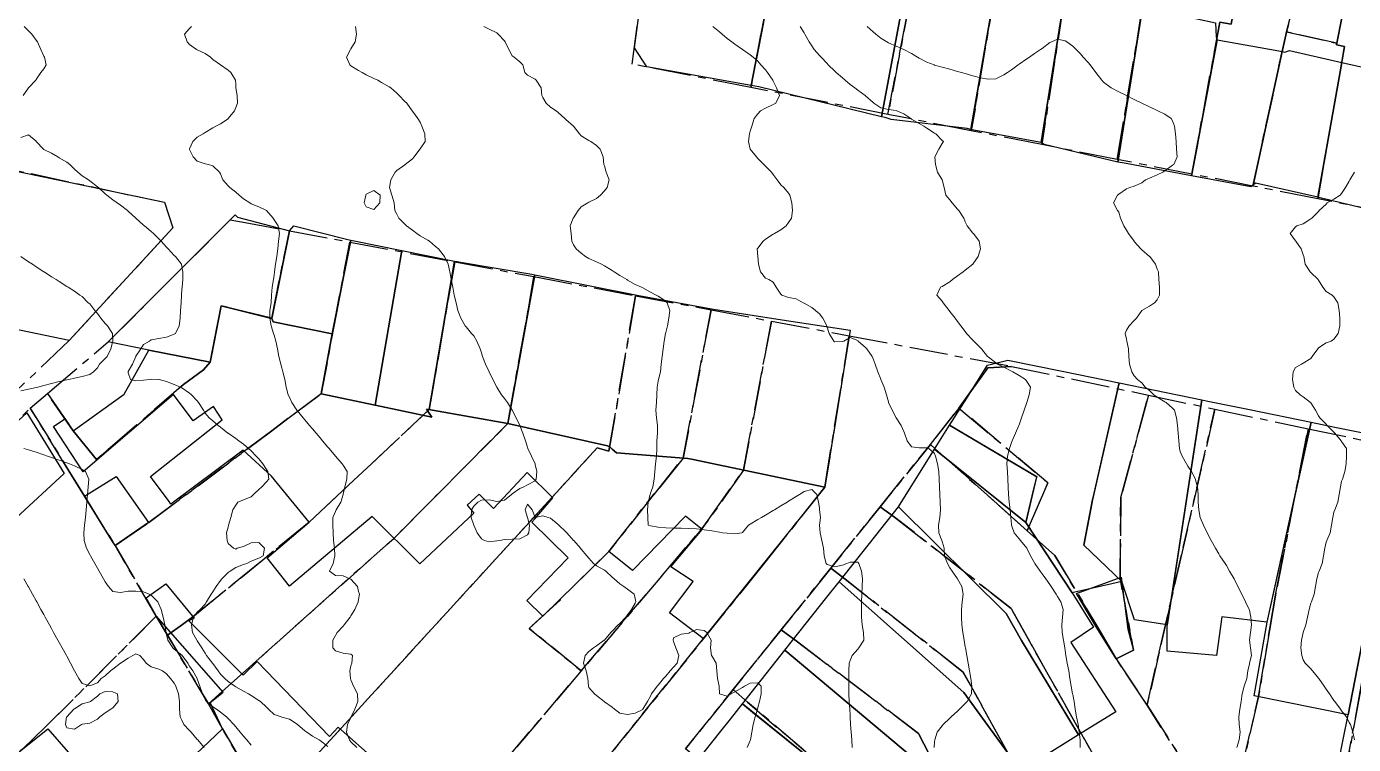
# Model space of a CAD drawing. Header units: centimetres. Extents: x 0 to 642158, y -847 to 649707.
# Drawn here: x 616467.1 to 616553.5, y 621713.5 to 621760.2 of the extents above; entities that cross this region are included whole.
import ezdxf

# ---------------------------------------------------------------- set-up
doc = ezdxf.new("R2010")
doc.units = ezdxf.units.CM
doc.header["$MEASUREMENT"] = 0
doc.linetypes.add('CENTERX2', pattern=[4, 2.5, -0.5, 0.5, -0.5])
doc.layers.add('SPW_batiments', color=7, linetype='Continuous')
doc.layers.add('SPW_parcellaire cadastral', color=7, linetype='CENTERX2', lineweight=25, true_color=0xff0542)
doc.layers.add('WAL_topographie 0.5', color=253, linetype='Continuous', lineweight=20)

msp = doc.modelspace()

# ---------------------------------------------------------------- linework, layer by layer
at = {"layer": 'SPW_batiments'}
for points in [[(616516.013, 621764.345), (616515.822, 621764.257), (616514.311, 621756.402), (616507.516, 621757.626), (616506.706, 621758.864), (616507.247, 621762.915), (616511.196, 621765.461), (616516.013, 621764.345)], [(616524.097, 621762.527), (616524.317, 621762.477), (616522.801, 621754.367), (616514.807, 621756.312), (616514.311, 621756.402), (616515.822, 621764.257), (616516.36, 621764.288), (616524.097, 621762.527)], [(616529.497, 621761.484), (616530.201, 621762.684), (616528.607, 621753.536), (616528.37, 621753.596), (616523.425, 621754.179), (616523.032, 621754.311), (616522.801, 621754.367), (616524.317, 621762.477), (616524.499, 621762.435), (616524.719, 621762.386), (616525.047, 621762.312), (616525.285, 621763.562), (616526.996, 621763.351), (616529.429, 621764.031), (616529.497, 621761.484)], [(616534.655, 621761.78), (616533.184, 621752.693), (616528.803, 621753.501), (616528.607, 621753.536), (616530.201, 621762.684), (616534.655, 621761.78)], [(616539.717, 621761.064), (616539.709, 621760.913), (616538.188, 621751.412), (616533.376, 621752.569), (616533.184, 621752.693), (616534.655, 621761.78), (616534.873, 621762.024), (616539.717, 621761.064)], [(616544.538, 621760.491), (616544.591, 621759.566), (616544.641, 621759.376), (616542.986, 621750.517), (616538.481, 621751.353), (616538.188, 621751.412), (616539.709, 621760.913), (616539.717, 621761.064), (616539.741, 621761.288), (616539.767, 621761.531), (616544.538, 621760.491)], [(616548.658, 621758.659), (616548.879, 621758.618), (616546.989, 621749.919), (616546.847, 621749.799), (616542.986, 621750.517), (616544.641, 621759.376), (616548.658, 621758.659)], [(616552.768, 621757.908), (616551.212, 621749.122), (616547.142, 621750.048), (616546.989, 621749.919), (616548.879, 621758.618), (616549.05, 621758.584), (616549.353, 621758.68), (616552.768, 621757.908)], [(616557.805, 621756.772), (616556.024, 621747.964), (616555.847, 621748.006), (616551.447, 621749.058), (616551.212, 621749.122), (616552.768, 621757.908), (616557.805, 621756.772)], [(616476.102, 621748.791), (616476.661, 621747.122), (616469.896, 621739.777), (616459.774, 621741.892), (616460.126, 621742.679), (616459.959, 621742.724), (616463.544, 621751.43), (616476.102, 621748.791)], [(616480.869, 621747.828), (616484.241, 621746.938), (616483.099, 621741.229), (616479.809, 621742.046), (616479.091, 621738.372), (616475.102, 621739.164), (616472.45, 621739.692), (616480.706, 621747.973), (616480.869, 621747.828)], [(616488.055, 621746.376), (616488.247, 621746.33), (616487.019, 621740.217), (616483.189, 621741.003), (616483.099, 621741.229), (616484.241, 621746.938), (616484.531, 621747.264), (616488.055, 621746.376)], [(616488.468, 621746.284), (616491.572, 621745.66), (616489.826, 621735.569), (616486.316, 621736.311), (616487.019, 621740.217), (616488.247, 621746.33), (616488.468, 621746.284)], [(616494.783, 621745.009), (616495.004, 621744.964), (616493.346, 621735.281), (616493.17, 621735.312), (616493.508, 621734.79), (616489.826, 621735.569), (616491.572, 621745.66), (616494.783, 621745.009)], [(616495.169, 621744.936), (616495.391, 621744.898), (616500.039, 621744.102), (616500.214, 621744.072), (616498.475, 621734.38), (616493.568, 621735.242), (616493.346, 621735.281), (616495.004, 621744.964), (616495.169, 621744.936)], [(616500.435, 621744.029), (616506.998, 621742.715), (616511.479, 621741.889), (616511.627, 621741.863), (616511.85, 621741.828), (616516.319, 621741.123), (616520.76, 621740.449), (616519.104, 621730.227), (616510.426, 621732.049), (616510.181, 621732.101), (616505.536, 621732.465), (616505.269, 621732.704), (616505.102, 621732.853), (616504.948, 621732.923), (616498.475, 621734.38), (616500.214, 621744.072), (616500.435, 621744.029)], [(616483.099, 621741.229), (616483.189, 621741.003), (616487.019, 621740.217), (616486.316, 621736.311), (616489.826, 621735.569), (616493.508, 621734.79), (616493.17, 621735.312), (616493.346, 621735.281), (616493.568, 621735.242), (616498.475, 621734.38), (616504.948, 621732.923), (616505.102, 621732.853), (616505.269, 621732.704), (616505.536, 621732.465), (616510.181, 621732.101), (616510.426, 621732.049), (616519.104, 621730.227), (616511.184, 621720.359), (616508.994, 621722.027), (616510.527, 621724.077), (616509.077, 621725.044), (616511.126, 621727.477), (616510.043, 621728.344), (616506.594, 621724.794), (616505.044, 621726.027), (616500.756, 621721.814), (616499.694, 621722.843), (616502.394, 621725.626), (616500.026, 621727.935), (616500.223, 621728.164), (616501.393, 621729.526), (616499.726, 621731.176), (616497.543, 621728.843), (616496.593, 621729.776), (616495.826, 621729.043), (616496.243, 621728.526), (616492.744, 621725.225), (616489.627, 621728.325), (616484.244, 621723.774), (616482.794, 621725.624), (616485.527, 621727.941), (616483.076, 621730.941), (616481.243, 621732.641), (616476.527, 621729.123), (616476.406, 621729.286), (616475.193, 621730.923), (616479.876, 621734.624), (616479.293, 621735.474), (616477.976, 621734.54), (616476.693, 621736.273), (616470.81, 621731.232), (616468.893, 621734.189), (616469.626, 621734.689), (616470.176, 621733.89), (616473.476, 621736.29), (616475.102, 621739.164), (616479.091, 621738.372), (616479.809, 621742.046), (616483.099, 621741.229)], [(616534.548, 621737.78), (616538.28, 621737.017), (616536.53, 621729.393), (616536.418, 621728.805), (616535.966, 621726.436), (616538.435, 621724.074), (616537.79, 621723.928), (616535.295, 621723.363), (616535.207, 621723.343), (616532.189, 621727.918), (616532.604, 621729.654), (616532.9, 621730.892), (616528.714, 621733.378), (616528.505, 621733.502), (616527.543, 621734.073), (616527.228, 621734.26), (616527.439, 621734.598), (616527.607, 621734.865), (616528.342, 621736.037), (616529.688, 621738.183), (616531.023, 621738.5), (616534.548, 621737.78)], [(616538.28, 621737.017), (616543.662, 621735.917), (616541.404, 621721.243), (616541.391, 621721.245), (616539.263, 621721.571), (616538.435, 621724.074), (616535.966, 621726.436), (616536.53, 621729.393), (616536.589, 621729.648), (616538.28, 621737.017)], [(616546.752, 621735.285), (616550.773, 621734.463), (616547.894, 621721.438), (616544.946, 621721.781), (616544.607, 621719.251), (616541.399, 621719.534), (616541.404, 621721.243), (616541.548, 621722.176), (616543.662, 621735.917), (616544.042, 621735.839), (616546.752, 621735.285)], [(616469.576, 621731.122), (616460.127, 621722.389), (616457.186, 621725.663), (616457.044, 621725.821), (616467.143, 621735.072), (616469.576, 621731.122)], [(616527.231, 621734.258), (616532.901, 621730.893), (616532.876, 621730.792), (616532.189, 621727.919), (616526.256, 621732.71), (616527.228, 621734.26), (616527.231, 621734.258)], [(616547.052, 621716.624), (616547.895, 621721.438), (616550.773, 621734.463), (616552.321, 621734.147), (616554.049, 621733.794), (616556.649, 621733.262), (616553.17, 621715.391), (616547.052, 621716.624)], [(616527.735, 621731.515), (616532.189, 621727.918), (616535.207, 621723.343), (616536.606, 621721.096), (616535.13, 621720.094), (616538.047, 621715.589), (616535.625, 621714.082), (616532.906, 621718.585), (616531.907, 621720.24), (616530.909, 621722.001), (616523.893, 621728.942), (616526.256, 621732.71), (616527.735, 621731.515)], [(616552.853, 621713.779), (616553.17, 621715.391), (616556.649, 621733.262), (616560.103, 621732.556), (616561.761, 621732.217), (616558.727, 621712.8), (616555.925, 621713.267), (616554.528, 621706.818), (616551.619, 621707.497), (616552.853, 621713.779)], [(616475.069, 621727.932), (616472.894, 621726.423), (616472.689, 621726.753), (616470.894, 621729.64), (616472.976, 621730.923), (616475.069, 621727.932)], [(616535.625, 621714.082), (616531.872, 621711.747), (616528.166, 621716.844), (616520.03, 621724.053), (616523.893, 621728.942), (616530.909, 621722.001), (616531.907, 621720.24), (616535.625, 621714.082)], [(616478.044, 621721.691), (616477.694, 621721.523), (616481.228, 621717.974), (616482.145, 621718.874), (616486.845, 621713.975), (616487.428, 621714.592), (616491.028, 621711.392), (616488.996, 621709.142), (616485.196, 621711.874), (616482.646, 621709.141), (616481.762, 621711.307), (616481.645, 621711.591), (616477.596, 621707.874), (616475.546, 621710.34), (616479.878, 621714.474), (616479.078, 621716.191), (616479.928, 621716.874), (616475.577, 621721.84), (616474.922, 621723.022), (616476.194, 621723.923), (616478.044, 621721.691)], [(616534.294, 621707.192), (616532.401, 621706.236), (616529.815, 621704.93), (616526.727, 621709.688), (616525.828, 621711.764), (616516.512, 621719.601), (616519.241, 621723.055), (616520.03, 621724.053), (616528.166, 621716.844), (616531.872, 621711.747), (616534.294, 621707.192)], [(616538.827, 621720.981), (616539.194, 621719.598), (616538.077, 621719.048), (616536.826, 621721.049), (616535.494, 621723.297), (616538.41, 621724.367), (616538.827, 621720.981)], [(616526.727, 621709.688), (616523.494, 621707.282), (616521.698, 621709.672), (616513.742, 621716.095), (616516.512, 621719.601), (616525.828, 621711.764), (616526.727, 621709.688)], [(616510.757, 621712.318), (616512.34, 621714.321), (616512.963, 621715.11), (616513.742, 621716.095), (616514.392, 621715.57), (616519.814, 621711.193), (616521.698, 621709.672), (616523.494, 621707.282), (616522.182, 621706.305), (616522.253, 621706.159), (616524.159, 621702.224), (616526.138, 621698.137), (616523.497, 621696.6), (616522.519, 621698.029), (616519.673, 621704.437), (616518.895, 621706.189), (616510.757, 621712.318)], [(616472.046, 621710.423), (616467.579, 621706.122), (616471.322, 621702.249), (616470.147, 621700.99), (616461.924, 621693.782), (616455.213, 621703.621), (616458.079, 621705.671), (616459.579, 621706.722), (616465.379, 621711.972), (616466.862, 621713.155), (616468.511, 621714.473), (616472.046, 621710.423)]]:
    msp.add_lwpolyline(points, dxfattribs=at)
at = {"layer": 'SPW_parcellaire cadastral'}
for points in [[(616532.788, 621779.429), (616536.548, 621781.744), (616542.608, 621767.867), (616542.852, 621767.308), (616544.319, 621763.946), (616545.657, 621760.881), (616545.561, 621760.391), (616544.825, 621760.536), (616543.008, 621750.63), (616538.143, 621751.586), (616539.688, 621760.892), (616538.806, 621764.162), (616538.132, 621766.63), (616536.697, 621771.261), (616532.788, 621779.429)], [(616521.121, 621772.144), (616524.686, 621774.448), (616528.398, 621766.587), (616529.6, 621764.078), (616530.217, 621762.776), (616528.643, 621753.455), (616523.217, 621754.522), (616524.729, 621762.383), (616525.002, 621763.802), (616521.121, 621772.144)], [(616521.121, 621772.144), (616525.002, 621763.802), (616524.729, 621762.383), (616523.217, 621754.522), (616514.288, 621756.278), (616515.858, 621764.439), (616516.38, 621767.153), (616516.804, 621769.359), (616521.121, 621772.144)], [(616549.98, 621765.986), (616549.835, 621765.919), (616549.209, 621765.632), (616549.254, 621765.53), (616549.18, 621764.969), (616549.094, 621764.975), (616548.88, 621763.505), (616550.037, 621763.289), (616549.166, 621759.895), (616549.114, 621759.692), (616546.975, 621749.85), (616543.008, 621750.63), (616544.825, 621760.536), (616545.561, 621760.391), (616545.657, 621760.881), (616544.319, 621763.946), (616542.852, 621767.308), (616542.608, 621767.867), (616547.738, 621770.227), (616548.936, 621767.961), (616549.98, 621765.986)], [(616516.804, 621769.359), (616516.38, 621767.153), (616515.858, 621764.439), (616514.288, 621756.278), (616506.564, 621757.797), (616507.289, 621763.223), (616510.873, 621765.535), (616516.804, 621769.359)], [(616551.195, 621749.02), (616552.951, 621758.938), (616552.411, 621759.044), (616552.435, 621759.162), (616552.759, 621760.81), (616551.767, 621762.604), (616549.98, 621765.986), (616548.936, 621767.961), (616552.488, 621769.048), (616553.082, 621767.652), (616553.839, 621765.872), (616557.805, 621756.771), (616556.045, 621748.066), (616551.195, 621749.02)], [(616533.229, 621752.553), (616534.674, 621761.9), (616533.42, 621765.221), (616538.132, 621766.63), (616538.806, 621764.162), (616539.688, 621760.892), (616538.143, 621751.586), (616533.229, 621752.553)], [(616552.435, 621759.162), (616549.166, 621759.895), (616550.037, 621763.289), (616548.88, 621763.505), (616549.094, 621764.975), (616549.18, 621764.969), (616549.254, 621765.53), (616549.209, 621765.632), (616549.835, 621765.919), (616549.98, 621765.986), (616551.767, 621762.604), (616552.759, 621760.81), (616552.435, 621759.162)], [(616533.229, 621752.553), (616528.643, 621753.455), (616530.217, 621762.776), (616529.6, 621764.078), (616533.42, 621765.221), (616534.674, 621761.9), (616533.229, 621752.553)], [(616552.435, 621759.162), (616552.411, 621759.044), (616552.951, 621758.938), (616551.195, 621749.02), (616546.975, 621749.85), (616549.114, 621759.692), (616549.166, 621759.895), (616552.435, 621759.162)], [(616448.852, 621734.967), (616451.527, 621733.265), (616457.343, 621739.57), (616459.795, 621741.887), (616460.103, 621742.682), (616463.528, 621751.501), (616476.103, 621748.79), (616476.662, 621747.122), (616469.897, 621739.777), (616462.36, 621732.588), (616455.019, 621725.582), (616447.207, 621732.744), (616447.727, 621733.436), (616448.852, 621734.967)], [(616468.489, 621736.34), (616472.451, 621739.691), (616480.395, 621747.659), (616481.122, 621747.524), (616484.242, 621746.937), (616483.094, 621741.23), (616479.809, 621742.045), (616479.092, 621738.371), (616478.642, 621737.868), (616477.343, 621736.912), (616471.687, 621732.029), (616470.176, 621733.889), (616468.489, 621736.34)], [(616468.489, 621736.34), (616470.176, 621733.889), (616471.687, 621732.029), (616477.343, 621736.912), (616478.642, 621737.868), (616479.092, 621738.371), (616479.809, 621742.045), (616483.094, 621741.23), (616484.242, 621746.937), (616488.175, 621746.199), (616486.316, 621736.311), (616484.153, 621734.694), (616483.102, 621733.908), (616475.094, 621727.922), (616472.894, 621726.422), (616470.894, 621729.639), (616470.062, 621731.006), (616469.843, 621731.358), (616467.376, 621735.372), (616468.489, 621736.34)], [(616476.315, 621720.579), (616475.578, 621721.823), (616472.894, 621726.422), (616475.094, 621727.922), (616483.102, 621733.908), (616484.153, 621734.694), (616486.316, 621736.311), (616488.175, 621746.199), (616495.014, 621744.916), (616493.346, 621735.281), (616489.586, 621731.751), (616488.417, 621730.654), (616485.527, 621727.941), (616477.956, 621721.772), (616477.286, 621721.284), (616476.315, 621720.579)], [(616500.166, 621743.949), (616498.475, 621734.379), (616495.605, 621731.487), (616493.931, 621729.8), (616491.431, 621727.281), (616491.06, 621726.907), (616481.648, 621718.496), (616479.865, 621716.902), (616478.97, 621716.103), (616476.315, 621720.579), (616477.286, 621721.284), (616477.956, 621721.772), (616485.527, 621727.941), (616488.417, 621730.654), (616489.586, 621731.751), (616493.346, 621735.281), (616495.014, 621744.916), (616500.166, 621743.949)], [(616500.166, 621743.949), (616506.782, 621742.705), (616505.051, 621732.574), (616504.286, 621732.783), (616485.196, 621711.874), (616482.904, 621709.416), (616481.762, 621711.306), (616479.879, 621714.473), (616478.97, 621716.103), (616479.865, 621716.902), (616481.648, 621718.496), (616491.06, 621726.907), (616491.431, 621727.281), (616493.931, 621729.8), (616495.605, 621731.487), (616498.475, 621734.379), (616500.166, 621743.949)], [(616511.696, 621741.784), (616509.883, 621732.124), (616507.99, 621729.738), (616507.99, 621729.791), (616505.044, 621726.026), (616501.864, 621722.923), (616501.864, 621722.87), (616499.845, 621721.025), (616503.245, 621718.259), (616498.246, 621712.342), (616495.319, 621708.767), (616492.747, 621705.525), (616491.029, 621706.975), (616485.196, 621711.874), (616504.286, 621732.783), (616505.051, 621732.574), (616506.782, 621742.705), (616511.696, 621741.784)], [(616511.696, 621741.784), (616515.628, 621741.047), (616513.806, 621731.339), (616511.519, 621728.073), (616511.09, 621727.505), (616503.245, 621718.259), (616499.845, 621721.025), (616501.864, 621722.87), (616501.864, 621722.923), (616505.044, 621726.026), (616507.99, 621729.791), (616507.99, 621729.738), (616509.883, 621732.124), (616511.696, 621741.784)], [(616503.245, 621718.259), (616511.09, 621727.505), (616511.519, 621728.073), (616513.806, 621731.339), (616515.628, 621741.047), (616520.701, 621740.095), (616519.104, 621730.227), (616515.111, 621725.2), (616502.196, 621709.176), (616498.246, 621712.342), (616503.245, 621718.259)], [(616502.196, 621709.176), (616515.111, 621725.2), (616519.104, 621730.227), (616520.701, 621740.095), (616531.258, 621738.101), (616529.718, 621738.013), (616527.827, 621735.384), (616525.979, 621733.014), (616522.713, 621728.95)], [(616538.078, 621719.047), (616536.877, 621721.08), (616534.084, 621725.778), (616532.281, 621727.388), (616533.623, 621730.505), (616527.827, 621735.384), (616529.718, 621738.013), (616531.258, 621738.101), (616540.174, 621736.223), (616538.375, 621729.545), (616538.327, 621724.33), (616539.194, 621719.597), (616538.078, 621719.047)], [(616538.078, 621719.047), (616539.194, 621719.597), (616538.327, 621724.33), (616538.375, 621729.545), (616540.174, 621736.223), (616544.507, 621735.311), (616542.437, 621726.294), (616540.877, 621719.476), (616540.087, 621716.01), (616538.078, 621719.047)], [(616475.578, 621721.823), (616468.396, 621714.622), (616466.862, 621713.155), (616458.078, 621705.669), (616455.251, 621703.647), (616446.331, 621716.307), (616447.374, 621717.365), (616454.645, 621723.937), (616457.019, 621725.797), (616464.707, 621732.832), (616467.376, 621735.372), (616469.843, 621731.358), (616470.062, 621731.006), (616470.894, 621729.639), (616472.894, 621726.422), (616475.578, 621721.823)], [(616525.979, 621733.014), (616527.827, 621735.384), (616533.623, 621730.505), (616532.281, 621727.388), (616526.297, 621732.73), (616525.979, 621733.014)], [(616545.322, 621707.828), (616540.087, 621716.01), (616540.877, 621719.476), (616542.437, 621726.294), (616544.507, 621735.311), (616550.571, 621734.033), (616548.477, 621723.316), (616548.062, 621720.886), (616547.344, 621716.578), (616545.322, 621707.828)], [(616556.836, 621732.714), (616552.221, 621707.297), (616550.558, 621699.61), (616550.247, 621700.099), (616548.846, 621702.331), (616545.322, 621707.828), (616547.344, 621716.578), (616548.062, 621720.886), (616548.477, 621723.316), (616550.571, 621734.033), (616556.836, 621732.714)], [(616522.713, 621728.95), (616525.979, 621733.014), (616526.297, 621732.73), (616532.281, 621727.388), (616534.084, 621725.778), (616536.877, 621721.08), (616538.078, 621719.047), (616540.087, 621716.01), (616545.322, 621707.828), (616548.846, 621702.331), (616550.247, 621700.099), (616550.558, 621699.61), (616545.71, 621696.678), (616536.025, 621713.768), (616532.539, 621719.992), (616531.231, 621722.327), (616523.643, 621728.279), (616522.713, 621728.95)], [(616556.836, 621732.714), (616563, 621731.416), (616558.728, 621712.499), (616554.03, 621693.449), (616556.348, 621689.849), (616555.225, 621689.011), (616551.607, 621686.309), (616545.71, 621696.678), (616550.558, 621699.61), (616552.221, 621707.297), (616556.836, 621732.714)], [(616522.713, 621728.95), (616519.496, 621724.946), (616516.271, 621720.935), (616513.135, 621717.032), (616510.024, 621713.162)], [(616522.713, 621728.95), (616523.643, 621728.279), (616531.231, 621722.327), (616532.539, 621719.992), (616536.025, 621713.768), (616545.71, 621696.678), (616551.607, 621686.309), (616548.694, 621684.158), (616547.797, 621683.459), (616532.446, 621710.329), (616528.122, 621718.178), (616520.421, 621724.221), (616519.496, 621724.946), (616522.713, 621728.95)], [(616543.82, 621680.494), (616531.43, 621701.946), (616528.344, 621708.011), (616526.24, 621712.142), (616525.208, 621714.174), (616517.234, 621720.206), (616516.271, 621720.935), (616519.496, 621724.946), (616520.421, 621724.221), (616528.122, 621718.178), (616532.446, 621710.329), (616547.797, 621683.459), (616547.268, 621683.063), (616543.82, 621680.494)], [(616475.578, 621721.823), (616476.315, 621720.579), (616478.97, 621716.103), (616479.879, 621714.473), (616481.762, 621711.306), (616477.713, 621707.707), (616475.147, 621705.49), (616471.347, 621702.222), (616466.619, 621697.91), (616462.104, 621693.969), (616455.251, 621703.647), (616458.078, 621705.669), (616466.862, 621713.155), (616468.396, 621714.622), (616475.578, 621721.823)], [(616543.82, 621680.494), (616542.259, 621679.328), (616539.713, 621677.426), (616522.929, 621707.178), (616520.774, 621710.489), (616514.069, 621716.22), (616513.135, 621717.032), (616516.271, 621720.935), (616517.234, 621720.206), (616525.208, 621714.174), (616526.24, 621712.142), (616528.344, 621708.011), (616531.43, 621701.946), (616543.82, 621680.494)], [(616513.135, 621717.032), (616514.069, 621716.22), (616520.774, 621710.489), (616522.929, 621707.178), (616539.713, 621677.426), (616535.639, 621674.385), (616523.071, 621697.142), (616521.587, 621699.797), (616517.947, 621706.761), (616511.013, 621712.371), (616510.024, 621713.162), (616513.135, 621717.032)]]:
    msp.add_lwpolyline(points, dxfattribs=at)
at = {"layer": 'WAL_topographie 0.5'}
for points in [[(616466.983, 621760.25), (616467.25, 621759.958), (616467.466, 621759.75), (616467.75, 621759.358), (616467.837, 621759.25), (616468.058, 621758.75), (616468.25, 621758.309), (616468.29, 621758.25), (616468.417, 621757.75), (616468.25, 621757.5), (616468.059, 621757.25), (616467.75, 621756.786), (616467.728, 621756.75), (616467.25, 621756.25), (616467.25, 621756.25), (616466.904, 621755.75)], [(616477.875, 621760.25), (616477.75, 621760.115), (616477.411, 621759.75), (616477.579, 621759.25), (616477.75, 621759.083), (616478.187, 621758.75), (616478.25, 621758.719), (616478.75, 621758.479), (616479.105, 621758.25), (616479.25, 621758.105), (616479.75, 621757.76), (616479.766, 621757.75), (616480.25, 621757.409), (616480.421, 621757.25), (616480.735, 621756.75), (616480.75, 621756.5), (616480.765, 621756.25), (616480.836, 621755.75), (616480.868, 621755.25), (616480.75, 621754.964), (616480.673, 621754.75), (616480.268, 621754.25), (616480.25, 621754.236), (616479.75, 621753.902), (616479.458, 621753.75), (616479.25, 621753.634), (616478.75, 621753.333), (616478.621, 621753.25), (616478.25, 621753.029), (616477.948, 621752.75), (616477.75, 621752.275), (616477.743, 621752.25), (616477.75, 621752.231), (616477.986, 621751.75), (616478.25, 621751.482), (616478.75, 621751.301), (616478.977, 621751.25), (616479.25, 621751.167), (616479.691, 621750.75), (616479.75, 621750.655), (616479.902, 621750.25), (616480.25, 621749.868), (616480.357, 621749.75), (616480.75, 621749.444), (616480.969, 621749.25), (616481.25, 621749.013), (616481.667, 621748.75), (616481.75, 621748.697), (616482.25, 621748.497), (616482.75, 621748.25), (616482.75, 621748.25), (616483.186, 621747.75), (616483.25, 621747.639), (616483.512, 621747.25), (616483.595, 621746.75), (616483.544, 621746.25), (616483.485, 621745.75), (616483.417, 621745.25), (616483.346, 621744.75), (616483.28, 621744.25), (616483.25, 621744.036), (616483.209, 621743.75), (616483.13, 621743.25), (616483.087, 621742.75), (616483.048, 621742.25), (616482.977, 621741.75), (616482.968, 621741.25), (616483.068, 621740.75), (616483.215, 621740.25), (616483.25, 621740.125), (616483.357, 621739.75), (616483.467, 621739.25), (616483.562, 621738.75), (616483.687, 621738.25), (616483.75, 621738), (616483.813, 621737.75), (616483.938, 621737.25), (616484.033, 621736.75), (616484.167, 621736.25), (616484.25, 621736.084), (616484.393, 621735.75), (616484.725, 621735.25), (616484.75, 621735.221), (616485.131, 621734.75), (616485.25, 621734.611), (616485.56, 621734.25), (616485.75, 621734.021), (616485.982, 621733.75), (616486.25, 621733.436), (616486.409, 621733.25), (616486.75, 621732.838), (616486.823, 621732.75), (616487.25, 621732.25), (616487.25, 621732.25), (616487.68, 621731.75), (616487.75, 621731.662), (616488.014, 621731.25), (616487.986, 621730.75), (616487.848, 621730.25), (616487.75, 621729.768), (616487.747, 621729.75), (616487.593, 621729.25), (616487.292, 621728.75), (616487.25, 621728.65), (616487.074, 621728.25), (616487.078, 621727.75), (616487.094, 621727.25), (616487.126, 621726.75), (616487.191, 621726.25), (616487.2, 621725.75), (616487.095, 621725.25), (616486.856, 621724.75), (616487.25, 621724.479), (616487.75, 621724.439), (616488.187, 621724.25), (616488.25, 621724.221), (616488.671, 621723.75), (616488.75, 621723.434), (616488.799, 621723.25), (616488.75, 621722.9), (616488.728, 621722.75), (616488.504, 621722.25), (616488.25, 621721.842), (616488.196, 621721.75), (616487.804, 621721.25), (616487.75, 621721.172), (616487.364, 621720.75), (616487.25, 621720.56), (616487.079, 621720.25), (616487.083, 621719.75), (616487.25, 621719.556), (616487.75, 621719.417), (616488.25, 621719.345), (616488.35, 621719.25), (616488.302, 621718.75), (616488.25, 621718.583), (616488.179, 621718.25), (616488.222, 621717.75), (616488.25, 621717.667), (616488.42, 621717.25), (616488.686, 621716.75), (616488.706, 621716.25), (616488.511, 621715.75), (616488.273, 621715.25), (616488.25, 621715.21), (616488.034, 621714.75), (616487.956, 621714.25), (616488.158, 621713.75), (616488.25, 621713.623), (616488.639, 621713.25)], [(616488.555, 621760.25), (616488.604, 621759.75), (616488.526, 621759.25), (616488.25, 621758.788), (616488.226, 621758.75), (616487.968, 621758.25), (616488.172, 621757.75), (616488.25, 621757.688), (616488.75, 621757.387), (616488.977, 621757.25), (616489.25, 621757.096), (616489.75, 621756.869), (616490, 621756.75), (616490.25, 621756.597), (616490.75, 621756.313), (616490.839, 621756.25), (616491.25, 621755.901), (616491.383, 621755.75), (616491.75, 621755.364), (616491.885, 621755.25), (616492.24, 621754.75), (616492.25, 621754.731), (616492.597, 621754.25), (616492.75, 621754.021), (616492.877, 621753.75), (616493.072, 621753.25), (616493.092, 621752.75), (616492.75, 621752.269), (616492.738, 621752.25), (616492.369, 621751.75), (616492.25, 621751.625), (616491.781, 621751.25), (616491.75, 621751.226), (616491.25, 621750.868), (616491.125, 621750.75), (616490.842, 621750.25), (616490.764, 621749.75), (616490.911, 621749.25), (616491.061, 621748.75), (616491.118, 621748.25), (616491.25, 621748.009), (616491.365, 621747.75), (616491.75, 621747.377), (616491.873, 621747.25), (616492.25, 621746.976), (616492.541, 621746.75), (616492.75, 621746.598), (616493.25, 621746.325), (616493.371, 621746.25), (616493.75, 621745.919), (616493.95, 621745.75), (616494.25, 621745.359), (616494.344, 621745.25), (616494.573, 621744.75), (616494.687, 621744.25), (616494.75, 621743.917), (616494.78, 621743.75), (616494.878, 621743.25), (616494.972, 621742.75), (616495.094, 621742.25), (616495.217, 621741.75), (616495.25, 621741.625), (616495.405, 621741.25), (616495.692, 621740.75), (616495.75, 621740.667), (616496.107, 621740.25), (616496.25, 621740.083), (616496.444, 621739.75), (616496.659, 621739.25), (616496.75, 621738.977), (616496.819, 621738.75), (616497.008, 621738.25), (616497.25, 621737.75), (616497.25, 621737.75), (616497.5, 621737.25), (616497.75, 621736.75), (616497.75, 621736.75), (616498.065, 621736.25), (616498.25, 621736.012), (616498.446, 621735.75), (616498.75, 621735.25), (616498.75, 621735.25), (616499, 621734.75), (616499.25, 621734.25), (616499.25, 621734.25), (616499.453, 621733.75), (616499.613, 621733.25), (616499.75, 621732.827), (616499.778, 621732.75), (616500.014, 621732.25), (616500.236, 621731.75), (616500.25, 621731.694), (616500.364, 621731.25), (616500.31, 621730.75), (616500.25, 621730.635), (616499.75, 621730.375), (616499.515, 621730.25), (616499.25, 621730.137), (616498.75, 621729.781), (616498.715, 621729.75), (616498.25, 621729.387), (616497.75, 621729.29), (616497.25, 621729.393), (616496.75, 621729.384), (616496.518, 621729.25), (616496.25, 621728.994), (616496.096, 621728.75), (616496.077, 621728.25), (616496.25, 621727.75), (616496.25, 621727.75), (616496.479, 621727.25), (616496.75, 621726.867), (616496.954, 621726.75), (616497.25, 621726.673), (616497.75, 621726.726), (616497.956, 621726.75), (616498.25, 621726.817), (616498.75, 621726.84), (616499.25, 621726.861), (616499.75, 621727.125), (616499.841, 621727.25), (616499.883, 621727.75), (616499.75, 621728.25), (616499.75, 621728.25), (616499.6, 621728.75), (616499.75, 621729.125), (616500.05, 621728.75), (616500.25, 621728.25), (616500.75, 621728.355), (616501.083, 621728.25), (616501.25, 621728.213), (616501.75, 621727.802), (616501.795, 621727.75), (616502.25, 621727.315), (616502.302, 621727.25), (616502.75, 621726.756), (616502.755, 621726.75), (616503.194, 621726.25), (616503.25, 621726.193), (616503.606, 621725.75), (616503.75, 621725.599), (616504.055, 621725.25), (616504.25, 621725.096), (616504.75, 621724.818), (616504.846, 621724.75), (616505.25, 621724.356), (616505.379, 621724.25), (616505.75, 621723.937), (616506.012, 621723.75), (616506.25, 621723.583), (616506.686, 621723.25), (616506.75, 621722.964), (616506.807, 621722.75), (616506.75, 621722.662), (616506.511, 621722.25), (616506.25, 621721.896), (616506.15, 621721.75), (616505.75, 621721.337), (616505.642, 621721.25), (616505.25, 621720.836), (616505.175, 621720.75), (616504.75, 621720.257), (616504.742, 621720.25), (616504.25, 621719.892), (616504.048, 621719.75), (616503.75, 621719.511), (616503.5, 621719.25), (616503.399, 621718.75), (616503.576, 621718.25), (616503.681, 621717.75), (616503.725, 621717.25), (616503.75, 621717.179), (616504.114, 621716.75), (616504.25, 621716.638), (616504.734, 621716.25), (616504.75, 621716.24), (616505.25, 621715.883), (616505.412, 621715.75), (616505.75, 621715.495), (616506.25, 621715.411), (616506.75, 621715.493), (616507.25, 621715.736), (616507.264, 621715.75), (616507.559, 621716.25), (616507.75, 621716.605), (616507.831, 621716.75), (616508.182, 621717.25), (616508.25, 621717.332), (616508.594, 621717.75), (616508.75, 621717.915), (616509.046, 621718.25), (616509.25, 621718.494), (616509.497, 621718.75), (616509.61, 621719.25), (616509.4, 621719.75), (616509.25, 621720.167), (616509.222, 621720.25), (616509.25, 621720.4), (616509.75, 621720.65), (616510.25, 621720.721), (616510.327, 621720.75), (616510.75, 621720.954), (616511.25, 621720.895), (616511.423, 621720.75), (616511.708, 621720.25), (616511.66, 621719.75), (616511.736, 621719.25), (616511.75, 621719.226), (616512.028, 621718.75), (616512.071, 621718.25), (616512.118, 621717.75), (616512.225, 621717.25), (616512.25, 621716.75), (616512.25, 621716.75), (616512.75, 621716.607), (616512.99, 621716.75), (616513.25, 621716.88), (616513.75, 621717.174), (616513.879, 621717.25), (616514.25, 621717.445), (616514.75, 621717.468), (616514.957, 621717.25), (616514.967, 621716.75), (616514.857, 621716.25), (616514.75, 621715.875), (616514.712, 621715.75), (616514.561, 621715.25), (616514.437, 621714.75), (616514.353, 621714.25), (616514.259, 621713.75), (616514.25, 621713.724), (616514.054, 621713.25)], [(616496.904, 621760.25), (616497.25, 621760.07), (616497.75, 621759.828), (616497.845, 621759.75), (616498.25, 621759.314), (616498.301, 621759.25), (616498.54, 621758.75), (616498.75, 621758.336), (616498.875, 621758.25), (616499.25, 621757.95), (616499.45, 621757.75), (616499.583, 621757.25), (616499.75, 621757.071), (616500.25, 621756.813), (616500.319, 621756.75), (616500.632, 621756.25), (616500.689, 621755.75), (616500.75, 621755.625), (616500.953, 621755.25), (616501.25, 621754.994), (616501.612, 621754.75), (616501.75, 621754.647), (616502.169, 621754.25), (616502.25, 621754.18), (616502.75, 621753.75), (616502.75, 621753.75), (616503.133, 621753.25), (616503.25, 621753.133), (616503.75, 621752.809), (616503.88, 621752.75), (616504.25, 621752.484), (616504.471, 621752.25), (616504.667, 621751.75), (616504.727, 621751.25), (616504.75, 621751.167), (616504.864, 621750.75), (616505.054, 621750.25), (616504.928, 621749.75), (616504.75, 621749.53), (616504.5, 621749.25), (616504.25, 621749.05), (616503.75, 621748.798), (616503.667, 621748.75), (616503.25, 621748.5), (616503.036, 621748.25), (616502.75, 621747.774), (616502.725, 621747.75), (616502.528, 621747.25), (616502.588, 621746.75), (616502.628, 621746.25), (616502.75, 621746.021), (616502.905, 621745.75), (616503.25, 621745.486), (616503.521, 621745.25), (616503.75, 621745.133), (616504.25, 621744.917), (616504.563, 621744.75), (616504.75, 621744.661), (616505.25, 621744.343), (616505.398, 621744.25), (616505.75, 621744.019), (616506.205, 621743.75), (616506.25, 621743.723), (616506.75, 621743.442), (616507.172, 621743.25), (616507.25, 621743.21), (616507.75, 621742.941), (616508.12, 621742.75), (616508.25, 621742.674), (616508.75, 621742.343), (616508.851, 621742.25), (616509.021, 621741.75), (616508.959, 621741.25), (616508.869, 621740.75), (616508.75, 621740.313), (616508.737, 621740.25), (616508.646, 621739.75), (616508.578, 621739.25), (616508.517, 621738.75), (616508.46, 621738.25), (616508.404, 621737.75), (616508.283, 621737.25), (616508.25, 621737.125), (616508.198, 621736.75), (616508.174, 621736.25), (616508.142, 621735.75), (616508.105, 621735.25), (616508.146, 621734.75), (616508.221, 621734.25), (616508.212, 621733.75), (616508.167, 621733.25), (616508.173, 621732.75), (616508.15, 621732.25), (616508.083, 621731.75), (616508.036, 621731.25), (616508, 621730.75), (616507.906, 621730.25), (616507.75, 621729.834), (616507.726, 621729.75), (616507.614, 621729.25), (616507.566, 621728.75), (616507.571, 621728.25), (616507.6, 621727.75), (616507.75, 621727.7), (616508.25, 621727.625), (616508.75, 621727.567), (616509.25, 621727.55), (616509.75, 621727.55), (616510.25, 621727.543), (616510.75, 621727.511), (616511.25, 621727.456), (616511.75, 621727.39), (616512.25, 621727.29), (616512.438, 621727.25), (616512.75, 621727.223), (616513.25, 621727.188), (616513.694, 621727.25), (616513.75, 621727.275), (616514.146, 621727.75), (616514.25, 621727.821), (616514.75, 621728.116), (616514.979, 621728.25), (616515.25, 621728.412), (616515.75, 621728.706), (616515.83, 621728.75), (616516.25, 621729.006), (616516.65, 621729.25), (616516.75, 621729.311), (616517.25, 621729.622), (616517.454, 621729.75), (616517.75, 621729.936), (616518.25, 621730.078), (616518.589, 621729.75), (616518.692, 621729.25), (616518.75, 621728.875), (616518.766, 621728.75), (616518.814, 621728.25), (616518.761, 621727.75), (616518.8, 621727.25), (616518.92, 621726.75), (616519.023, 621726.25), (616519.063, 621725.75), (616519.203, 621725.25), (616519.25, 621725.193), (616519.75, 621725.043), (616520.25, 621725.141), (616520.538, 621725.25), (616520.75, 621725.34), (616521.25, 621725.338), (616521.315, 621725.25), (616521.484, 621724.75), (616521.561, 621724.25), (616521.542, 621723.75), (616521.512, 621723.25), (616521.504, 621722.75), (616521.5, 621722.25), (616521.504, 621721.75), (616521.54, 621721.25), (616521.625, 621720.75), (616521.64, 621720.25), (616521.327, 621719.75), (616521.25, 621719.677), (616520.878, 621719.25), (616520.75, 621718.934), (616520.698, 621718.75), (616520.667, 621718.25), (616520.667, 621717.75), (616520.668, 621717.25), (616520.67, 621716.75), (616520.691, 621716.25), (616520.731, 621715.75), (616520.75, 621715.375), (616520.757, 621715.25), (616520.784, 621714.75), (616520.823, 621714.25), (616520.857, 621713.75), (616520.88, 621713.25)], [(616511.82, 621760.25), (616512.25, 621759.894), (616512.424, 621759.75), (616512.75, 621759.475), (616513.053, 621759.25), (616513.25, 621759.1), (616513.75, 621758.75), (616513.75, 621758.75), (616514.25, 621758.413), (616514.432, 621758.25), (616514.75, 621757.981), (616514.937, 621757.75), (616515.25, 621757.417), (616515.364, 621757.25), (616515.71, 621756.75), (616515.75, 621756.677), (616515.959, 621756.25), (616516.145, 621755.75), (616515.909, 621755.25), (616515.75, 621755.176), (616515.25, 621754.933), (616514.912, 621754.75), (616514.75, 621754.567), (616514.512, 621754.25), (616514.352, 621753.75), (616514.25, 621753.429), (616514.202, 621753.25), (616514.131, 621752.75), (616514.25, 621752.25), (616514.25, 621752.25), (616514.653, 621751.75), (616514.75, 621751.653), (616515.129, 621751.25), (616515.25, 621751.147), (616515.638, 621750.75), (616515.75, 621750.6), (616515.994, 621750.25), (616516.25, 621749.936), (616516.447, 621749.75), (616516.75, 621749.38), (616516.838, 621749.25), (616516.953, 621748.75), (616516.991, 621748.25), (616516.93, 621747.75), (616516.75, 621747.485), (616516.583, 621747.25), (616516.25, 621747.008), (616515.825, 621746.75), (616515.75, 621746.709), (616515.25, 621746.395), (616515.083, 621746.25), (616514.75, 621745.81), (616514.696, 621745.75), (616514.75, 621745.25), (616514.75, 621745.25), (616514.784, 621744.75), (616514.909, 621744.25), (616515.25, 621743.85), (616515.469, 621743.75), (616515.75, 621743.589), (616515.936, 621743.25), (616516.25, 621742.806), (616516.311, 621742.75), (616516.75, 621742.591), (616517.25, 621742.496), (616517.687, 621742.25), (616517.75, 621742.219), (616518.25, 621741.934), (616518.505, 621741.75), (616518.75, 621741.525), (616518.979, 621741.25), (616519.229, 621740.75), (616519.25, 621740.662), (616519.382, 621740.25), (616519.699, 621739.75), (616519.75, 621739.699), (616520.25, 621739.711), (616520.337, 621739.75), (616520.75, 621739.982), (616521.25, 621739.775), (616521.277, 621739.75), (616521.75, 621739.333), (616521.831, 621739.25), (616522.181, 621738.75), (616522.25, 621738.598), (616522.39, 621738.25), (616522.566, 621737.75), (616522.75, 621737.273), (616522.758, 621737.25), (616522.959, 621736.75), (616523.125, 621736.25), (616523.25, 621735.779), (616523.26, 621735.75), (616523.481, 621735.25), (616523.75, 621734.75), (616523.75, 621734.75), (616524.08, 621734.25), (616524.25, 621733.863), (616524.292, 621733.75), (616524.466, 621733.25), (616524.75, 621732.847), (616525.25, 621732.782), (616525.75, 621732.798), (616525.867, 621732.75), (616526.25, 621732.431), (616526.321, 621732.25), (616526.443, 621731.75), (616526.519, 621731.25), (616526.557, 621730.75), (616526.58, 621730.25), (616526.602, 621729.75), (616526.625, 621729.25), (616526.635, 621728.75), (616526.599, 621728.25), (616526.5, 621727.75), (616526.518, 621727.25), (616526.731, 621726.75), (616526.75, 621726.675), (616526.865, 621726.25), (616526.903, 621725.75), (616527.083, 621725.25), (616527.25, 621724.977), (616527.397, 621724.75), (616527.75, 621724.25), (616527.75, 621724.25), (616528.023, 621723.75), (616528.105, 621723.25), (616528.045, 621722.75), (616528.004, 621722.25), (616528, 621721.75), (616528.031, 621721.25), (616528.099, 621720.75), (616528.169, 621720.25), (616528.25, 621719.795), (616528.258, 621719.75), (616528.355, 621719.25), (616528.433, 621718.75), (616528.516, 621718.25), (616528.613, 621717.75), (616528.687, 621717.25), (616528.646, 621716.75), (616528.369, 621716.25), (616528.25, 621716.118), (616527.882, 621715.75), (616527.75, 621715.625), (616527.333, 621715.25), (616527.25, 621715.171), (616526.818, 621714.75), (616526.75, 621714.678), (616526.417, 621714.25), (616526.259, 621713.75), (616526.25, 621713.625), (616526.229, 621713.25)], [(616517.49, 621760.25), (616517.75, 621759.844), (616517.807, 621759.75), (616518.094, 621759.25), (616518.25, 621758.984), (616518.413, 621758.75), (616518.75, 621758.365), (616518.86, 621758.25), (616519.25, 621757.829), (616519.326, 621757.75), (616519.75, 621757.336), (616519.847, 621757.25), (616520.25, 621756.905), (616520.431, 621756.75), (616520.75, 621756.479), (616521.05, 621756.25), (616521.25, 621756.106), (616521.735, 621755.75), (616521.75, 621755.739), (616522.25, 621755.285), (616522.298, 621755.25), (616522.75, 621754.94), (616523.25, 621754.834), (616523.75, 621754.771), (616523.799, 621754.75), (616524.25, 621754.553), (616524.702, 621754.25), (616524.75, 621754.218), (616525.25, 621753.918), (616525.558, 621753.75), (616525.75, 621753.625), (616526.25, 621753.301), (616526.34, 621753.25), (616526.75, 621752.814), (616526.827, 621752.75), (616526.75, 621752.619), (616526.538, 621752.25), (616526.273, 621751.75), (616526.311, 621751.25), (616526.438, 621750.75), (616526.75, 621750.25), (616526.75, 621750.25), (616526.869, 621749.75), (616526.987, 621749.25), (616527.25, 621748.947), (616527.388, 621748.75), (616527.75, 621748.335), (616527.828, 621748.25), (616528.165, 621747.75), (616528.25, 621747.528), (616528.382, 621747.25), (616528.75, 621746.783), (616528.783, 621746.75), (616529.144, 621746.25), (616529.25, 621745.75), (616529.25, 621745.75), (616529.25, 621745.75), (616529.089, 621745.25), (616528.75, 621744.75), (616528.75, 621744.75), (616528.25, 621744.359), (616528.11, 621744.25), (616527.75, 621744.007), (616527.422, 621743.75), (616527.25, 621743.618), (616526.75, 621743.298), (616526.632, 621743.25), (616526.391, 621742.75), (616526.75, 621742.354), (616526.81, 621742.25), (616527.199, 621741.75), (616527.25, 621741.671), (616527.583, 621741.25), (616527.75, 621741.021), (616527.966, 621740.75), (616528.25, 621740.371), (616528.335, 621740.25), (616528.75, 621739.807), (616528.797, 621739.75), (616529.25, 621739.314), (616529.306, 621739.25), (616529.707, 621738.75), (616529.75, 621738.711), (616530.25, 621738.322), (616530.353, 621738.25), (616530.75, 621738.042), (616531.25, 621737.789), (616531.344, 621737.75), (616531.75, 621737.5), (616532.165, 621737.25), (616532.25, 621737.112), (616532.489, 621736.75), (616532.41, 621736.25), (616532.25, 621735.75), (616532.25, 621735.75), (616532.083, 621735.25), (616531.917, 621734.75), (616531.75, 621734.279), (616531.738, 621734.25), (616531.518, 621733.75), (616531.3, 621733.25), (616531.25, 621733.132), (616531.12, 621732.75), (616531, 621732.25), (616530.966, 621731.75), (616530.991, 621731.25), (616531.022, 621730.75), (616531.041, 621730.25), (616531.064, 621729.75), (616531.11, 621729.25), (616531.171, 621728.75), (616531.215, 621728.25), (616531.25, 621727.821), (616531.256, 621727.75), (616531.441, 621727.25), (616531.75, 621726.865), (616531.851, 621726.75), (616532.25, 621726.25), (616532.25, 621726.25), (616532.497, 621725.75), (616532.75, 621725.299), (616532.779, 621725.25), (616533.132, 621724.75), (616533.25, 621724.583), (616533.485, 621724.25), (616533.75, 621723.875), (616533.833, 621723.75), (616534.167, 621723.25), (616534.25, 621723.1), (616534.465, 621722.75), (616534.623, 621722.25), (616534.586, 621721.75), (616534.533, 621721.25), (616534.567, 621720.75), (616534.645, 621720.25), (616534.726, 621719.75), (616534.75, 621719.583), (616534.8, 621719.25), (616534.887, 621718.75), (616534.984, 621718.25), (616535.067, 621717.75), (616535.145, 621717.25), (616535.242, 621716.75), (616535.25, 621716.705), (616535.332, 621716.25), (616535.406, 621715.75), (616535.5, 621715.25), (616535.594, 621714.75), (616535.668, 621714.25), (616535.741, 621713.75), (616535.739, 621713.25)], [(616521.873, 621760.25), (616522.25, 621759.891), (616522.424, 621759.75), (616522.75, 621759.497), (616523.136, 621759.25), (616523.25, 621759.176), (616523.75, 621758.975), (616524.25, 621758.755), (616524.259, 621758.75), (616524.75, 621758.479), (616525.143, 621758.25), (616525.25, 621758.185), (616525.75, 621757.922), (616526.219, 621757.75), (616526.25, 621757.738), (616526.75, 621757.599), (616527.25, 621757.459), (616527.75, 621757.32), (616528, 621757.25), (616528.25, 621757.18), (616528.75, 621757.041), (616529.25, 621756.909), (616529.75, 621756.809), (616530.25, 621756.844), (616530.75, 621757.094), (616530.992, 621757.25), (616531.25, 621757.432), (616531.702, 621757.75), (616531.75, 621757.787), (616532.25, 621758.134), (616532.422, 621758.25), (616532.75, 621758.482), (616533.143, 621758.75), (616533.25, 621758.823), (616533.75, 621759.199), (616533.861, 621759.25), (616534.25, 621759.417), (616534.75, 621759.318), (616534.854, 621759.25), (616535.25, 621758.971), (616535.464, 621758.75), (616535.75, 621758.464), (616535.924, 621758.25), (616536.25, 621757.9), (616536.381, 621757.75), (616536.75, 621757.25), (616536.75, 621757.25), (616537.15, 621756.75), (616537.25, 621756.625), (616537.75, 621756.25), (616537.75, 621756.25), (616538.25, 621756), (616538.75, 621755.75), (616538.75, 621755.75), (616539.25, 621755.5), (616539.75, 621755.25), (616539.75, 621755.25), (616540.25, 621755.008), (616540.75, 621754.768), (616540.792, 621754.75), (616541.25, 621754.546), (616541.65, 621754.25), (616541.75, 621754.096), (616541.868, 621753.75), (616541.94, 621753.25), (616541.982, 621752.75), (616542.006, 621752.25), (616542.036, 621751.75), (616541.833, 621751.25), (616541.75, 621751.203), (616541.25, 621750.835), (616541.109, 621750.75), (616540.75, 621750.592), (616540.25, 621750.373), (616539.977, 621750.25), (616539.75, 621750.067), (616539.25, 621749.85), (616538.972, 621749.75), (616538.75, 621749.663), (616538.25, 621749.323), (616538.171, 621749.25), (616537.909, 621748.75), (616538.171, 621748.25), (616538.25, 621748.143), (616538.36, 621747.75), (616538.567, 621747.25), (616538.75, 621746.972), (616538.875, 621746.75), (616539.239, 621746.25), (616539.25, 621746.236), (616539.687, 621745.75), (616539.75, 621745.687), (616540.25, 621745.264), (616540.262, 621745.25), (616540.64, 621744.75), (616540.75, 621744.427), (616540.825, 621744.25), (616540.85, 621743.75), (616540.885, 621743.25), (616540.894, 621742.75), (616540.75, 621742.44), (616540.568, 621742.25), (616540.25, 621742.024), (616539.75, 621741.75), (616539.75, 621741.75), (616539.393, 621741.25), (616539.25, 621741.078), (616538.922, 621740.75), (616538.75, 621740.456), (616538.66, 621740.25), (616538.75, 621739.861), (616538.771, 621739.75), (616538.881, 621739.25), (616538.902, 621738.75), (616538.939, 621738.25), (616539.093, 621737.75), (616539.25, 621737.492), (616539.458, 621737.25), (616539.75, 621737.022), (616539.962, 621736.75), (616540.25, 621736.529), (616540.519, 621736.25), (616540.75, 621736.085), (616541.25, 621735.795), (616541.333, 621735.75), (616541.75, 621735.369), (616541.865, 621735.25), (616542.012, 621734.75), (616542.064, 621734.25), (616542.114, 621733.75), (616542.148, 621733.25), (616542.205, 621732.75), (616542.25, 621732.558), (616542.368, 621732.25), (616542.646, 621731.75), (616542.75, 621731.592), (616542.974, 621731.25), (616543.234, 621730.75), (616543.25, 621730.704), (616543.366, 621730.25), (616543.41, 621729.75), (616543.42, 621729.25), (616543.448, 621728.75), (616543.547, 621728.25), (616543.75, 621727.75), (616543.75, 621727.75), (616544, 621727.25), (616544.25, 621726.75), (616544.25, 621726.75), (616544.536, 621726.25), (616544.75, 621725.875), (616544.833, 621725.75), (616545.167, 621725.25), (616545.25, 621725.125), (616545.464, 621724.75), (616545.75, 621724.25), (616545.75, 621724.25), (616546, 621723.75), (616546.25, 621723.25), (616546.25, 621723.25), (616546.5, 621722.75), (616546.736, 621722.25), (616546.75, 621722.217), (616546.851, 621721.75), (616546.882, 621721.25), (616546.83, 621720.75), (616546.75, 621720.25), (616546.826, 621719.75), (616546.876, 621719.25), (616546.761, 621718.75), (616546.75, 621718.704), (616546.657, 621718.25), (616546.587, 621717.75), (616546.41, 621717.25), (616546.27, 621716.75), (616546.25, 621716.607), (616546.209, 621716.25), (616546.13, 621715.75), (616546.071, 621715.25), (616546.086, 621714.75), (616546.14, 621714.25), (616546.092, 621713.75), (616545.927, 621713.25)], [(616466.75, 621753.017), (616467.25, 621753.197), (616467.75, 621752.773), (616467.757, 621752.75), (616468.23, 621752.25), (616468.25, 621752.237), (616468.75, 621751.985), (616469.16, 621751.75), (616469.25, 621751.691), (616469.75, 621751.403), (616469.948, 621751.25), (616470.25, 621750.954), (616470.477, 621750.75), (616470.75, 621750.524), (616471.164, 621750.25), (616471.25, 621750.185), (616471.75, 621749.807), (616471.821, 621749.75), (616472.25, 621749.345), (616472.356, 621749.25), (616472.75, 621748.948), (616473.024, 621748.75), (616473.25, 621748.598), (616473.707, 621748.25), (616473.75, 621748.217), (616474.25, 621747.75), (616474.25, 621747.75), (616474.75, 621747.292), (616474.801, 621747.25), (616475.25, 621746.878), (616475.386, 621746.75), (616475.75, 621746.402), (616475.899, 621746.25), (616476.25, 621745.866), (616476.361, 621745.75), (616476.75, 621745.333), (616476.83, 621745.25), (616477.212, 621744.75), (616477.25, 621744.607), (616477.309, 621744.25), (616477.299, 621743.75), (616477.261, 621743.25), (616477.25, 621743.107), (616477.222, 621742.75), (616477.19, 621742.25), (616477.162, 621741.75), (616477.131, 621741.25), (616477.066, 621740.75), (616476.82, 621740.25), (616476.75, 621740.194), (616476.25, 621740.009), (616475.75, 621739.909), (616475.25, 621739.818), (616475.132, 621739.75), (616474.75, 621739.533), (616474.561, 621739.25), (616474.25, 621738.767), (616474.244, 621738.75), (616474.028, 621738.25), (616473.75, 621737.762), (616473.743, 621737.75), (616473.75, 621737.679), (616473.902, 621737.25), (616474.25, 621737.166), (616474.75, 621737.197), (616475.161, 621737.25), (616475.25, 621737.267), (616475.75, 621737.253), (616475.758, 621737.25), (616476.25, 621737.112), (616476.75, 621736.926), (616477.145, 621736.75), (616477.25, 621736.691), (616477.75, 621736.344), (616477.87, 621736.25), (616478.25, 621735.848), (616478.327, 621735.75), (616478.642, 621735.25), (616478.75, 621735.057), (616479.023, 621734.75), (616479.25, 621734.542), (616479.615, 621734.25), (616479.75, 621734.141), (616480.235, 621733.75), (616480.25, 621733.738), (616480.75, 621733.392), (616480.949, 621733.25), (616481.25, 621733.029), (616481.578, 621732.75), (616481.75, 621732.601), (616482.075, 621732.25), (616482.25, 621732.064), (616482.523, 621731.75), (616482.75, 621731.372), (616482.841, 621731.25), (616482.896, 621730.75), (616482.75, 621730.567), (616482.447, 621730.25), (616482.25, 621730.072), (616481.904, 621729.75), (616481.75, 621729.586), (616481.25, 621729.394), (616480.881, 621729.25), (616480.75, 621729.05), (616480.554, 621728.75), (616480.422, 621728.25), (616480.278, 621727.75), (616480.25, 621727.625), (616480.153, 621727.25), (616480.192, 621726.75), (616480.25, 621726.562), (616480.607, 621726.25), (616480.75, 621726.191), (616480.85, 621726.25), (616481.25, 621726.368), (616481.75, 621726.595), (616482.25, 621726.613), (616482.613, 621726.25), (616482.528, 621725.75), (616482.25, 621725.594), (616481.75, 621725.394), (616481.472, 621725.25), (616481.25, 621725.191), (616480.75, 621725), (616480.383, 621724.75), (616480.25, 621724.668), (616479.848, 621724.25), (616479.75, 621724.148), (616479.471, 621723.75), (616479.25, 621723.406), (616479.16, 621723.25), (616478.852, 621722.75), (616478.75, 621722.599), (616478.424, 621722.25), (616478.25, 621722.076), (616477.993, 621721.75), (616477.86, 621721.25), (616477.936, 621720.75), (616478.227, 621720.25), (616478.25, 621720.22), (616478.552, 621719.75), (616478.75, 621719.398), (616478.845, 621719.25), (616479.233, 621718.75), (616479.25, 621718.726), (616479.607, 621718.25), (616479.75, 621718.044), (616480.044, 621717.75), (616480.25, 621717.557), (616480.701, 621717.25), (616480.75, 621717.22), (616481.25, 621716.935), (616481.577, 621716.75), (616481.75, 621716.646), (616482.25, 621716.325), (616482.356, 621716.25), (616482.75, 621715.878), (616482.886, 621715.75), (616483.25, 621715.414), (616483.706, 621715.25), (616483.75, 621715.238), (616484.25, 621715.109), (616484.75, 621714.771), (616484.773, 621714.75), (616485.25, 621714.341), (616485.371, 621714.25), (616485.75, 621713.992), (616486.19, 621713.75), (616486.25, 621713.716), (616486.75, 621713.328)], [(616553.589, 621750.75), (616553.293, 621750.25), (616553.25, 621750.179), (616553.004, 621749.75), (616552.75, 621749.363), (616552.65, 621749.25), (616552.25, 621749), (616551.821, 621748.75), (616551.75, 621748.675), (616551.291, 621748.25), (616551.25, 621748.19), (616550.81, 621747.75), (616550.75, 621747.712), (616550.25, 621747.385), (616549.844, 621747.25), (616549.75, 621747.182), (616549.398, 621746.75), (616549.75, 621746.275), (616549.769, 621746.25), (616550.129, 621745.75), (616550.25, 621745.361), (616550.288, 621745.25), (616550.385, 621744.75), (616550.708, 621744.25), (616550.75, 621744.218), (616551.228, 621743.75), (616551.25, 621743.718), (616551.529, 621743.25), (616551.75, 621742.989), (616552.139, 621742.75), (616552.25, 621742.639), (616552.506, 621742.25), (616552.591, 621741.75), (616552.643, 621741.25), (616552.643, 621740.75), (616552.536, 621740.25), (616552.25, 621739.865), (616552.073, 621739.75), (616551.75, 621739.633), (616551.25, 621739.299), (616551.202, 621739.25), (616550.831, 621738.75), (616550.75, 621738.615), (616550.25, 621738.311), (616550.15, 621738.25), (616549.75, 621738.034), (616549.588, 621737.75), (616549.55, 621737.25), (616549.646, 621736.75), (616549.75, 621736.524), (616550.054, 621736.25), (616550.25, 621736.113), (616550.733, 621735.75), (616550.75, 621735.733), (616551.046, 621735.25), (616551.25, 621734.865), (616551.331, 621734.75), (616551.75, 621734.331), (616551.815, 621734.25), (616552.25, 621733.815), (616552.303, 621733.75), (616552.729, 621733.25), (616552.75, 621733.213), (616553.063, 621732.75), (616553.077, 621732.25), (616553.046, 621731.75), (616552.97, 621731.25), (616552.804, 621730.75), (616552.75, 621730.625), (616552.673, 621730.25), (616552.6, 621729.75), (616552.5, 621729.25), (616552.314, 621728.75), (616552.25, 621728.603), (616552.179, 621728.25), (616552.102, 621727.75), (616552, 621727.25), (616551.8, 621726.75), (616551.75, 621726.645), (616551.662, 621726.25), (616551.579, 621725.75), (616551.482, 621725.25), (616551.297, 621724.75), (616551.25, 621724.659), (616551.147, 621724.25), (616551.043, 621723.75), (616550.958, 621723.25), (616550.794, 621722.75), (616550.75, 621722.663), (616550.642, 621722.25), (616550.522, 621721.75), (616550.414, 621721.25), (616550.25, 621720.75), (616550.25, 621720.75), (616550.142, 621720.25), (616550.101, 621719.75), (616550.156, 621719.25), (616550.25, 621718.983), (616550.387, 621718.75), (616550.75, 621718.387), (616550.853, 621718.25), (616551.25, 621717.768), (616551.262, 621717.75), (616551.614, 621717.25), (616551.75, 621717.067), (616551.963, 621716.75), (616552.25, 621716.332), (616552.305, 621716.25), (616552.67, 621715.75), (616552.75, 621715.649), (616553.063, 621715.25), (616553.25, 621714.899), (616553.33, 621714.75), (616553.483, 621714.25), (616553.601, 621713.75)], [(616489.75, 621748.316), (616490.143, 621748.75), (616490.146, 621749.25), (616489.75, 621749.567), (616489.25, 621749.328), (616489.214, 621749.25), (616489.104, 621748.75), (616489.25, 621748.489), (616489.75, 621748.316)], [(616466.75, 621745.25), (616467.25, 621744.92), (616467.508, 621744.75), (616467.75, 621744.59), (616468.25, 621744.261), (616468.268, 621744.25), (616468.75, 621743.943), (616469.054, 621743.75), (616469.25, 621743.625), (616469.75, 621743.31), (616469.846, 621743.25), (616470.25, 621743), (616470.6, 621742.75), (616470.75, 621742.648), (616471.148, 621742.25), (616471.25, 621742.165), (616471.583, 621741.75), (616471.75, 621741.554), (616471.974, 621741.25), (616472.25, 621740.9), (616472.405, 621740.75), (616472.72, 621740.25), (616472.738, 621739.75), (616472.628, 621739.25), (616472.372, 621738.75), (616472.25, 621738.608), (616471.885, 621738.25), (616471.75, 621738.009), (616471.482, 621737.75), (616471.25, 621737.572), (616470.75, 621737.438), (616470.25, 621737.328), (616469.875, 621737.25), (616469.75, 621737.221), (616469.25, 621737.103), (616468.75, 621736.974), (616468.25, 621736.842), (616467.861, 621736.75), (616467.75, 621736.719), (616467.25, 621736.604), (616466.75, 621736.508)], [(616466.963, 621732.75), (616467.25, 621732.657), (616467.75, 621732.502), (616468.25, 621732.338), (616468.494, 621732.25), (616468.75, 621732.163), (616469.25, 621731.992), (616469.75, 621731.818), (616469.936, 621731.75), (616470.25, 621731.615), (616470.75, 621731.375), (616470.967, 621731.25), (616471.195, 621730.75), (616471.153, 621730.25), (616471.108, 621729.75), (616471.059, 621729.25), (616471.011, 621728.75), (616470.966, 621728.25), (616470.914, 621727.75), (616470.869, 621727.25), (616470.892, 621726.75), (616471.037, 621726.25), (616471.25, 621725.835), (616471.295, 621725.75), (616471.581, 621725.25), (616471.75, 621724.948), (616471.859, 621724.75), (616472.141, 621724.25), (616472.25, 621724.052), (616472.467, 621723.75), (616472.75, 621723.423), (616473.25, 621723.356), (616473.75, 621723.459), (616474.25, 621723.459), (616474.75, 621723.395), (616475.116, 621723.25), (616475.25, 621723.185), (616475.682, 621722.75), (616475.75, 621722.608), (616475.9, 621722.25), (616476.026, 621721.75), (616476.135, 621721.25), (616476.225, 621720.75), (616476.25, 621720.635), (616476.339, 621720.25), (616476.657, 621719.75), (616476.75, 621719.675), (616477.25, 621719.273), (616477.271, 621719.25), (616477.629, 621718.75), (616477.75, 621718.554), (616477.947, 621718.25), (616478.244, 621717.75), (616478.25, 621717.734), (616478.42, 621717.25), (616478.583, 621716.75), (616478.75, 621716.381), (616478.845, 621716.25), (616479.25, 621715.902), (616479.489, 621715.75), (616479.75, 621715.566), (616480.155, 621715.25), (616480.25, 621715.151), (616480.619, 621714.75), (616480.75, 621714.596), (616481.046, 621714.25), (616481.25, 621714.007), (616481.468, 621713.75), (616481.75, 621713.417)], [(616466.962, 621724.25), (616467.244, 621723.75), (616467.25, 621723.738), (616467.523, 621723.25), (616467.75, 621722.823), (616467.79, 621722.75), (616468.064, 621722.25), (616468.25, 621721.92), (616468.346, 621721.75), (616468.627, 621721.25), (616468.75, 621721.018), (616468.895, 621720.75), (616469.167, 621720.25), (616469.25, 621720.102), (616469.449, 621719.75), (616469.73, 621719.25), (616469.75, 621719.212), (616469.993, 621718.75), (616470.25, 621718.263), (616470.257, 621718.25), (616470.542, 621717.75), (616470.75, 621717.429), (616471.25, 621717.278), (616471.75, 621717.475), (616471.979, 621717.75), (616472.25, 621717.936), (616472.588, 621718.25), (616472.75, 621718.369), (616473.243, 621718.75), (616473.25, 621718.755), (616473.75, 621719.079), (616474.05, 621719.25), (616474.25, 621719.363), (616474.508, 621719.25), (616474.75, 621719), (616474.913, 621718.75), (616475.25, 621718.519), (616475.75, 621718.357), (616475.975, 621718.25), (616476.25, 621718.054), (616476.5, 621717.75), (616476.75, 621717.458), (616476.858, 621717.25), (616477.027, 621716.75), (616477.087, 621716.25), (616477.1, 621715.75), (616477.13, 621715.25), (616477.25, 621715.037), (616477.368, 621714.75), (616477.75, 621714.358), (616477.849, 621714.25), (616478.25, 621713.784), (616478.279, 621713.75), (616478.698, 621713.25)], [(616470.25, 621714.459), (616470.717, 621714.75), (616470.75, 621714.774), (616471.25, 621714.845), (616471.75, 621715.113), (616471.908, 621715.25), (616472.25, 621715.521), (616472.617, 621715.75), (616472.75, 621715.845), (616473.104, 621716.25), (616473.056, 621716.75), (616472.75, 621716.884), (616472.25, 621716.9), (616471.897, 621716.75), (616471.75, 621716.611), (616471.286, 621716.25), (616471.25, 621716.226), (616470.75, 621716.1), (616470.25, 621715.788), (616470.216, 621715.75), (616469.75, 621715.262), (616469.742, 621715.25), (616469.657, 621714.75), (616469.75, 621714.542), (616470.25, 621714.459)]]:
    msp.add_lwpolyline(points, dxfattribs=at)

doc.saveas('drawing.dxf')
